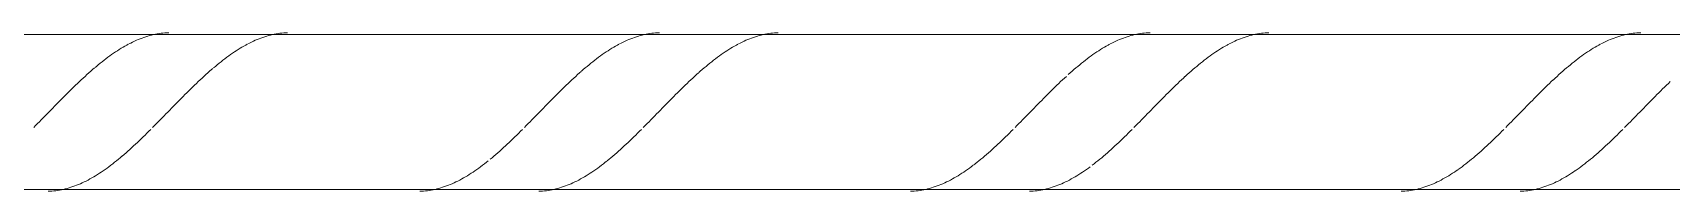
# Model space of a CAD drawing. Header units: inches. Extents: x -15746 to 650, y -81 to 12338.
# Drawn here: x -15735.77 to -15730.48, y -48.68 to -48.16 of the extents above; entities that cross this region are included whole.
import ezdxf

# ---------------------------------------------------------------- set-up
doc = ezdxf.new("R2010")
doc.units = ezdxf.units.IN
doc.header["$MEASUREMENT"] = 0
doc.layers.add('A-WALL', color=113, linetype='Continuous', lineweight=13)
doc.layers.add('A-WALL-PATT', color=111, linetype='Continuous', lineweight=18)

# ---------------------------------------------------------------- blocks, each defined once
blk = doc.blocks.new('FP_240-DETAIL - AT CMU SHELF AT RAMP')
at = {"layer": 'A-WALL', "lineweight": 18}
for p, q in [((17001.1021, -48.1689), (16982.1021, -48.1689)), ((16982.1021, -48.6689), (17001.1021, -48.6689))]:
    blk.add_line(p, q, dxfattribs=at)
at = {"layer": 'A-WALL-PATT', "lineweight": 9}
for p, q in [((16990.831, -48.1846), (16990.8371, -48.1821)), ((16990.8371, -48.1821), (16990.8433, -48.1798)), ((16990.8433, -48.1798), (16990.8494, -48.1776)), ((16990.8494, -48.1776), (16990.8555, -48.1755)), ((16990.8555, -48.1755), (16990.8617, -48.1736)), ((16990.8617, -48.1736), (16990.8678, -48.1719)), ((16990.8678, -48.1719), (16990.8739, -48.1703)), ((16990.8739, -48.1703), (16990.8801, -48.1688)), ((16990.8801, -48.1688), (16990.8862, -48.1675)), ((16990.8862, -48.1675), (16990.8924, -48.1664)), ((16990.8924, -48.1664), (16990.8985, -48.1654)), ((16990.8985, -48.1654), (16990.9046, -48.1645)), ((16990.9046, -48.1645), (16990.9108, -48.1638)), ((16990.9108, -48.1638), (16990.9169, -48.1633)), ((16990.9169, -48.1633), (16990.923, -48.1629)), ((16990.923, -48.1629), (16990.9292, -48.1627)), ((16991.2149, -48.1846), (16991.2211, -48.1821)), ((16991.2211, -48.1821), (16991.2272, -48.1798)), ((16991.2272, -48.1798), (16991.2333, -48.1776)), ((16991.2333, -48.1776), (16991.2395, -48.1755)), ((16991.2395, -48.1755), (16991.2456, -48.1736)), ((16991.2456, -48.1736), (16991.2517, -48.1719)), ((16991.2517, -48.1719), (16991.2579, -48.1703)), ((16991.2579, -48.1703), (16991.264, -48.1688)), ((16991.264, -48.1688), (16991.2701, -48.1675)), ((16991.2701, -48.1675), (16991.2763, -48.1664)), ((16991.2763, -48.1664), (16991.2824, -48.1654)), ((16991.2824, -48.1654), (16991.2885, -48.1645)), ((16991.2885, -48.1645), (16991.2947, -48.1638)), ((16991.2947, -48.1638), (16991.3008, -48.1633)), ((16991.3008, -48.1633), (16991.307, -48.1629)), ((16991.307, -48.1629), (16991.3131, -48.1627)), ((16992.4149, -48.1846), (16992.4211, -48.1821)), ((16992.4211, -48.1821), (16992.4272, -48.1798)), ((16992.4272, -48.1798), (16992.4333, -48.1776)), ((16992.4333, -48.1776), (16992.4395, -48.1755)), ((16992.4395, -48.1755), (16992.4456, -48.1736)), ((16992.4456, -48.1736), (16992.4517, -48.1719)), ((16992.4517, -48.1719), (16992.4579, -48.1703)), ((16992.4579, -48.1703), (16992.464, -48.1688)), ((16992.464, -48.1688), (16992.4701, -48.1675)), ((16992.4701, -48.1675), (16992.4763, -48.1664)), ((16992.4763, -48.1664), (16992.4824, -48.1654)), ((16992.4824, -48.1654), (16992.4885, -48.1645)), ((16992.4885, -48.1645), (16992.4947, -48.1638)), ((16992.4947, -48.1638), (16992.5008, -48.1633)), ((16992.5008, -48.1633), (16992.507, -48.1629)), ((16992.507, -48.1629), (16992.5131, -48.1627)), ((16992.7988, -48.1846), (16992.805, -48.1821)), ((16992.805, -48.1821), (16992.8111, -48.1798)), ((16992.8111, -48.1798), (16992.8172, -48.1776)), ((16992.8172, -48.1776), (16992.8234, -48.1755)), ((16992.8234, -48.1755), (16992.8295, -48.1736)), ((16992.8295, -48.1736), (16992.8356, -48.1719)), ((16992.8356, -48.1719), (16992.8418, -48.1703)), ((16992.8418, -48.1703), (16992.8479, -48.1688)), ((16992.8479, -48.1688), (16992.8541, -48.1675)), ((16992.8541, -48.1675), (16992.8602, -48.1664)), ((16992.8602, -48.1664), (16992.8663, -48.1654)), ((16992.8663, -48.1654), (16992.8725, -48.1645)), ((16992.8725, -48.1645), (16992.8786, -48.1638)), ((16992.8786, -48.1638), (16992.8847, -48.1633)), ((16992.8847, -48.1633), (16992.8909, -48.1629)), ((16992.8909, -48.1629), (16992.897, -48.1627)), ((16993.9988, -48.1846), (16994.005, -48.1821)), ((16994.005, -48.1821), (16994.0111, -48.1798)), ((16994.0111, -48.1798), (16994.0172, -48.1776)), ((16994.0172, -48.1776), (16994.0234, -48.1755)), ((16994.0234, -48.1755), (16994.0295, -48.1736)), ((16994.0295, -48.1736), (16994.0356, -48.1719)), ((16994.0356, -48.1719), (16994.0418, -48.1703)), ((16994.0418, -48.1703), (16994.0479, -48.1688)), ((16994.0479, -48.1688), (16994.0541, -48.1675)), ((16994.0541, -48.1675), (16994.0602, -48.1664)), ((16994.0602, -48.1664), (16994.0663, -48.1654)), ((16994.0663, -48.1654), (16994.0725, -48.1645)), ((16994.0725, -48.1645), (16994.0786, -48.1638)), ((16994.0786, -48.1638), (16994.0847, -48.1633)), ((16994.0847, -48.1633), (16994.0909, -48.1629)), ((16994.0909, -48.1629), (16994.097, -48.1627)), ((16994.3828, -48.1846), (16994.3889, -48.1821)), ((16994.3889, -48.1821), (16994.395, -48.1798)), ((16994.395, -48.1798), (16994.4012, -48.1776)), ((16994.4012, -48.1776), (16994.4073, -48.1755)), ((16994.4073, -48.1755), (16994.4134, -48.1736)), ((16994.4134, -48.1736), (16994.4196, -48.1719)), ((16994.4196, -48.1719), (16994.4257, -48.1703)), ((16994.4257, -48.1703), (16994.4318, -48.1688)), ((16994.4318, -48.1688), (16994.438, -48.1675)), ((16994.438, -48.1675), (16994.4441, -48.1664)), ((16994.4441, -48.1664), (16994.4502, -48.1654)), ((16994.4502, -48.1654), (16994.4564, -48.1645)), ((16994.4564, -48.1645), (16994.4625, -48.1638)), ((16994.4625, -48.1638), (16994.4687, -48.1633)), ((16994.4687, -48.1633), (16994.4748, -48.1629)), ((16994.4748, -48.1629), (16994.4809, -48.1627)), ((16995.5828, -48.1846), (16995.5889, -48.1821)), ((16995.5889, -48.1821), (16995.595, -48.1798)), ((16995.595, -48.1798), (16995.6012, -48.1776)), ((16995.6012, -48.1776), (16995.6073, -48.1755)), ((16995.6073, -48.1755), (16995.6134, -48.1736)), ((16995.6134, -48.1736), (16995.6196, -48.1719)), ((16995.6196, -48.1719), (16995.6257, -48.1703)), ((16995.6257, -48.1703), (16995.6318, -48.1688)), ((16995.6318, -48.1688), (16995.638, -48.1675)), ((16995.638, -48.1675), (16995.6441, -48.1664)), ((16995.6441, -48.1664), (16995.6502, -48.1654)), ((16995.6502, -48.1654), (16995.6564, -48.1645)), ((16995.6564, -48.1645), (16995.6625, -48.1638)), ((16995.6625, -48.1638), (16995.6687, -48.1633)), ((16995.6687, -48.1633), (16995.6748, -48.1629)), ((16995.6748, -48.1629), (16995.6809, -48.1627)), ((16990.739, -48.2377), (16990.7451, -48.2333)), ((16990.7451, -48.2333), (16990.7512, -48.229)), ((16990.7512, -48.229), (16990.7574, -48.2248)), ((16990.7574, -48.2248), (16990.7635, -48.2208)), ((16990.7635, -48.2208), (16990.7696, -48.2169)), ((16990.7696, -48.2169), (16990.7758, -48.213)), ((16990.7758, -48.213), (16990.7819, -48.2094)), ((16990.7819, -48.2094), (16990.788, -48.2058)), ((16990.788, -48.2058), (16990.7942, -48.2024)), ((16990.7942, -48.2024), (16990.7987, -48.1999)), ((16990.8003, -48.1991), (16990.8065, -48.1959)), ((16990.8065, -48.1959), (16990.8126, -48.1929)), ((16990.8126, -48.1929), (16990.8187, -48.19)), ((16990.8187, -48.19), (16990.8249, -48.1872)), ((16990.8249, -48.1872), (16990.831, -48.1846)), ((16991.1229, -48.2377), (16991.129, -48.2333)), ((16991.129, -48.2333), (16991.1351, -48.229)), ((16991.1351, -48.229), (16991.1413, -48.2248)), ((16991.1413, -48.2248), (16991.1474, -48.2208)), ((16991.1474, -48.2208), (16991.1536, -48.2169)), ((16991.1536, -48.2169), (16991.1597, -48.213)), ((16991.1597, -48.213), (16991.1658, -48.2094)), ((16991.1658, -48.2094), (16991.172, -48.2058)), ((16991.172, -48.2058), (16991.1781, -48.2024)), ((16991.1781, -48.2024), (16991.1826, -48.1999)), ((16991.1842, -48.1991), (16991.1904, -48.1959)), ((16991.1904, -48.1959), (16991.1965, -48.1929)), ((16991.1965, -48.1929), (16991.2026, -48.19)), ((16991.2026, -48.19), (16991.2088, -48.1872)), ((16991.2088, -48.1872), (16991.2149, -48.1846)), ((16992.3229, -48.2377), (16992.329, -48.2333)), ((16992.329, -48.2333), (16992.3351, -48.229)), ((16992.3351, -48.229), (16992.3413, -48.2248)), ((16992.3413, -48.2248), (16992.3474, -48.2208)), ((16992.3474, -48.2208), (16992.3536, -48.2169)), ((16992.3536, -48.2169), (16992.3597, -48.213)), ((16992.3597, -48.213), (16992.3658, -48.2094)), ((16992.3658, -48.2094), (16992.372, -48.2058)), ((16992.372, -48.2058), (16992.3781, -48.2024)), ((16992.3781, -48.2024), (16992.3826, -48.1999)), ((16992.3842, -48.1991), (16992.3904, -48.1959)), ((16992.3904, -48.1959), (16992.3965, -48.1929)), ((16992.3965, -48.1929), (16992.4026, -48.19)), ((16992.4026, -48.19), (16992.4088, -48.1872)), ((16992.4088, -48.1872), (16992.4149, -48.1846)), ((16992.7068, -48.2377), (16992.7129, -48.2333)), ((16992.7129, -48.2333), (16992.7191, -48.229)), ((16992.7191, -48.229), (16992.7252, -48.2248)), ((16992.7252, -48.2248), (16992.7313, -48.2208)), ((16992.7313, -48.2208), (16992.7375, -48.2169)), ((16992.7375, -48.2169), (16992.7436, -48.213)), ((16992.7436, -48.213), (16992.7497, -48.2094)), ((16992.7497, -48.2094), (16992.7559, -48.2058)), ((16992.7559, -48.2058), (16992.762, -48.2024)), ((16992.762, -48.2024), (16992.7665, -48.1999)), ((16992.7682, -48.1991), (16992.7743, -48.1959)), ((16992.7743, -48.1959), (16992.7804, -48.1929)), ((16992.7804, -48.1929), (16992.7866, -48.19)), ((16992.7866, -48.19), (16992.7927, -48.1872)), ((16992.7927, -48.1872), (16992.7988, -48.1846)), ((16993.9068, -48.2377), (16993.9129, -48.2333)), ((16993.9129, -48.2333), (16993.9191, -48.229)), ((16993.9191, -48.229), (16993.9252, -48.2248)), ((16993.9252, -48.2248), (16993.9313, -48.2208)), ((16993.9313, -48.2208), (16993.9375, -48.2169)), ((16993.9375, -48.2169), (16993.9436, -48.213)), ((16993.9436, -48.213), (16993.9497, -48.2094)), ((16993.9497, -48.2094), (16993.9559, -48.2058)), ((16993.9559, -48.2058), (16993.962, -48.2024)), ((16993.962, -48.2024), (16993.9665, -48.1999)), ((16993.9682, -48.1991), (16993.9743, -48.1959)), ((16993.9743, -48.1959), (16993.9804, -48.1929)), ((16993.9804, -48.1929), (16993.9866, -48.19)), ((16993.9866, -48.19), (16993.9927, -48.1872)), ((16993.9927, -48.1872), (16993.9988, -48.1846)), ((16994.2907, -48.2377), (16994.2968, -48.2333)), ((16994.2968, -48.2333), (16994.303, -48.229)), ((16994.303, -48.229), (16994.3091, -48.2248)), ((16994.3091, -48.2248), (16994.3153, -48.2208)), ((16994.3153, -48.2208), (16994.3214, -48.2169)), ((16994.3214, -48.2169), (16994.3275, -48.213)), ((16994.3275, -48.213), (16994.3337, -48.2094)), ((16994.3337, -48.2094), (16994.3398, -48.2058)), ((16994.3398, -48.2058), (16994.3459, -48.2024)), ((16994.3459, -48.2024), (16994.3505, -48.1999)), ((16994.3521, -48.1991), (16994.3582, -48.1959)), ((16994.3582, -48.1959), (16994.3643, -48.1929)), ((16994.3643, -48.1929), (16994.3705, -48.19)), ((16994.3705, -48.19), (16994.3766, -48.1872)), ((16994.3766, -48.1872), (16994.3828, -48.1846)), ((16995.4907, -48.2377), (16995.4968, -48.2333)), ((16995.4968, -48.2333), (16995.503, -48.229)), ((16995.503, -48.229), (16995.5091, -48.2248)), ((16995.5091, -48.2248), (16995.5153, -48.2208)), ((16995.5153, -48.2208), (16995.5214, -48.2169)), ((16995.5214, -48.2169), (16995.5275, -48.213)), ((16995.5275, -48.213), (16995.5337, -48.2094)), ((16995.5337, -48.2094), (16995.5398, -48.2058)), ((16995.5398, -48.2058), (16995.5459, -48.2024)), ((16995.5459, -48.2024), (16995.5505, -48.1999)), ((16995.5521, -48.1991), (16995.5582, -48.1959)), ((16995.5582, -48.1959), (16995.5643, -48.1929)), ((16995.5643, -48.1929), (16995.5705, -48.19)), ((16995.5705, -48.19), (16995.5766, -48.1872)), ((16995.5766, -48.1872), (16995.5828, -48.1846)), ((16990.6715, -48.2926), (16990.6776, -48.2871)), ((16990.6776, -48.2871), (16990.6837, -48.2818)), ((16990.6837, -48.2818), (16990.6899, -48.2765)), ((16990.6921, -48.2746), (16990.696, -48.2713)), ((16990.696, -48.2713), (16990.7021, -48.2662)), ((16990.7021, -48.2662), (16990.7083, -48.2612)), ((16990.7083, -48.2612), (16990.7144, -48.2563)), ((16990.7144, -48.2563), (16990.7205, -48.2515)), ((16990.7205, -48.2515), (16990.7267, -48.2468)), ((16990.7267, -48.2468), (16990.7328, -48.2422)), ((16990.7328, -48.2422), (16990.739, -48.2377)), ((16991.0554, -48.2926), (16991.0615, -48.2871)), ((16991.0615, -48.2871), (16991.0677, -48.2818)), ((16991.0677, -48.2818), (16991.0722, -48.2779)), ((16991.0738, -48.2765), (16991.0799, -48.2713)), ((16991.0799, -48.2713), (16991.0861, -48.2662)), ((16991.0861, -48.2662), (16991.0922, -48.2612)), ((16991.0922, -48.2612), (16991.0983, -48.2563)), ((16991.0983, -48.2563), (16991.1045, -48.2515)), ((16991.1045, -48.2515), (16991.1106, -48.2468)), ((16991.1106, -48.2468), (16991.1167, -48.2422)), ((16991.1167, -48.2422), (16991.1229, -48.2377)), ((16992.2554, -48.2926), (16992.2605, -48.288)), ((16992.2615, -48.2871), (16992.2677, -48.2818)), ((16992.2677, -48.2818), (16992.2738, -48.2765)), ((16992.2738, -48.2765), (16992.2799, -48.2713)), ((16992.2799, -48.2713), (16992.2861, -48.2662)), ((16992.2861, -48.2662), (16992.2922, -48.2612)), ((16992.2922, -48.2612), (16992.2983, -48.2563)), ((16992.2983, -48.2563), (16992.3045, -48.2515)), ((16992.3045, -48.2515), (16992.3106, -48.2468)), ((16992.3106, -48.2468), (16992.3167, -48.2422)), ((16992.3167, -48.2422), (16992.3229, -48.2377)), ((16992.6408, -48.2912), (16992.6454, -48.2871)), ((16992.6454, -48.2871), (16992.6516, -48.2818)), ((16992.6516, -48.2818), (16992.6577, -48.2765)), ((16992.6577, -48.2765), (16992.6638, -48.2713)), ((16992.6638, -48.2713), (16992.67, -48.2662)), ((16992.67, -48.2662), (16992.6761, -48.2612)), ((16992.6761, -48.2612), (16992.6823, -48.2563)), ((16992.6823, -48.2563), (16992.6884, -48.2515)), ((16992.6884, -48.2515), (16992.6945, -48.2468)), ((16992.6945, -48.2468), (16992.7007, -48.2422)), ((16992.7007, -48.2422), (16992.7068, -48.2377)), ((16993.8393, -48.2926), (16993.8454, -48.2871)), ((16993.8454, -48.2871), (16993.8516, -48.2818)), ((16993.8516, -48.2818), (16993.8577, -48.2765)), ((16993.8577, -48.2765), (16993.8638, -48.2713)), ((16993.8638, -48.2713), (16993.87, -48.2662)), ((16993.87, -48.2662), (16993.8761, -48.2612)), ((16993.8761, -48.2612), (16993.8823, -48.2563)), ((16993.8823, -48.2563), (16993.8884, -48.2515)), ((16993.8884, -48.2515), (16993.8945, -48.2468)), ((16993.8945, -48.2468), (16993.9007, -48.2422)), ((16993.9007, -48.2422), (16993.9068, -48.2377)), ((16994.2232, -48.2926), (16994.2294, -48.2871)), ((16994.2294, -48.2871), (16994.2355, -48.2818)), ((16994.2355, -48.2818), (16994.2416, -48.2765)), ((16994.2416, -48.2765), (16994.2478, -48.2713)), ((16994.2478, -48.2713), (16994.2539, -48.2662)), ((16994.2539, -48.2662), (16994.26, -48.2612)), ((16994.26, -48.2612), (16994.2662, -48.2563)), ((16994.2662, -48.2563), (16994.2723, -48.2515)), ((16994.2723, -48.2515), (16994.2784, -48.2468)), ((16994.2784, -48.2468), (16994.2846, -48.2422)), ((16994.2846, -48.2422), (16994.2907, -48.2377)), ((16995.4232, -48.2926), (16995.4294, -48.2871)), ((16995.4294, -48.2871), (16995.4355, -48.2818)), ((16995.4355, -48.2818), (16995.4416, -48.2765)), ((16995.4416, -48.2765), (16995.4478, -48.2713)), ((16995.4478, -48.2713), (16995.4539, -48.2662)), ((16995.4539, -48.2662), (16995.46, -48.2612)), ((16995.46, -48.2612), (16995.4662, -48.2563)), ((16995.4662, -48.2563), (16995.4723, -48.2515)), ((16995.4723, -48.2515), (16995.4784, -48.2468)), ((16995.4784, -48.2468), (16995.4846, -48.2422)), ((16995.4846, -48.2422), (16995.4907, -48.2377)), ((16990.6162, -48.3445), (16990.6224, -48.3385)), ((16990.6224, -48.3385), (16990.6285, -48.3326)), ((16990.6285, -48.3326), (16990.6346, -48.3267)), ((16990.6346, -48.3267), (16990.6408, -48.3208)), ((16990.6408, -48.3208), (16990.6469, -48.315)), ((16990.6469, -48.315), (16990.6531, -48.3093)), ((16990.6531, -48.3093), (16990.6592, -48.3037)), ((16990.6592, -48.3037), (16990.6653, -48.2981)), ((16990.6653, -48.2981), (16990.6715, -48.2926)), ((16991.0002, -48.3445), (16991.0063, -48.3385)), ((16991.0063, -48.3385), (16991.0124, -48.3326)), ((16991.0124, -48.3326), (16991.0186, -48.3267)), ((16991.0186, -48.3267), (16991.0247, -48.3208)), ((16991.0247, -48.3208), (16991.0308, -48.315)), ((16991.0308, -48.315), (16991.037, -48.3093)), ((16991.037, -48.3093), (16991.0431, -48.3037)), ((16991.0431, -48.3037), (16991.0492, -48.2981)), ((16991.0492, -48.2981), (16991.0554, -48.2926)), ((16992.2002, -48.3445), (16992.2063, -48.3385)), ((16992.2063, -48.3385), (16992.2124, -48.3326)), ((16992.2124, -48.3326), (16992.2186, -48.3267)), ((16992.2186, -48.3267), (16992.2247, -48.3208)), ((16992.2247, -48.3208), (16992.2308, -48.315)), ((16992.2308, -48.315), (16992.237, -48.3093)), ((16992.237, -48.3093), (16992.2431, -48.3037)), ((16992.2431, -48.3037), (16992.2492, -48.2981)), ((16992.2492, -48.2981), (16992.2554, -48.2926)), ((16992.5841, -48.3445), (16992.5902, -48.3385)), ((16992.5902, -48.3385), (16992.5963, -48.3326)), ((16992.5963, -48.3326), (16992.6025, -48.3267)), ((16992.6025, -48.3267), (16992.6086, -48.3208)), ((16992.6086, -48.3208), (16992.6148, -48.315)), ((16992.6148, -48.315), (16992.6209, -48.3093)), ((16992.6209, -48.3093), (16992.627, -48.3037)), ((16992.627, -48.3037), (16992.6332, -48.2981)), ((16992.6332, -48.2981), (16992.6393, -48.2926)), ((16993.7841, -48.3445), (16993.7902, -48.3385)), ((16993.7902, -48.3385), (16993.7963, -48.3326)), ((16993.7963, -48.3326), (16993.8025, -48.3267)), ((16993.8025, -48.3267), (16993.8086, -48.3208)), ((16993.8086, -48.3208), (16993.8148, -48.315)), ((16993.8148, -48.315), (16993.8209, -48.3093)), ((16993.8209, -48.3093), (16993.827, -48.3037)), ((16993.8332, -48.2981), (16993.8393, -48.2926)), ((16994.168, -48.3445), (16994.1741, -48.3385)), ((16994.1741, -48.3385), (16994.1803, -48.3326)), ((16994.1803, -48.3326), (16994.1864, -48.3267)), ((16994.1864, -48.3267), (16994.1925, -48.3208)), ((16994.1925, -48.3208), (16994.1987, -48.315)), ((16994.1987, -48.315), (16994.2048, -48.3093)), ((16994.2048, -48.3093), (16994.2099, -48.3046)), ((16994.2109, -48.3037), (16994.2171, -48.2981)), ((16994.2171, -48.2981), (16994.2232, -48.2926)), ((16995.368, -48.3445), (16995.3741, -48.3385)), ((16995.3741, -48.3385), (16995.3803, -48.3326)), ((16995.3803, -48.3326), (16995.3864, -48.3267)), ((16995.3864, -48.3267), (16995.3925, -48.3208)), ((16995.3925, -48.3208), (16995.3987, -48.315)), ((16995.399, -48.3147), (16995.4048, -48.3093)), ((16995.4048, -48.3093), (16995.4109, -48.3037)), ((16995.4109, -48.3037), (16995.4171, -48.2981)), ((16995.4171, -48.2981), (16995.4232, -48.2926)), ((16995.7519, -48.3445), (16995.7581, -48.3385)), ((16995.7581, -48.3385), (16995.7642, -48.3326)), ((16995.7642, -48.3326), (16995.7703, -48.3267)), ((16995.7703, -48.3267), (16995.7765, -48.3208)), ((16990.561, -48.4), (16990.5672, -48.3938)), ((16990.5672, -48.3938), (16990.5733, -48.3875)), ((16990.5733, -48.3875), (16990.5794, -48.3813)), ((16990.5794, -48.3813), (16990.5856, -48.3751)), ((16990.5856, -48.3751), (16990.5917, -48.3689)), ((16990.5917, -48.3689), (16990.5978, -48.3627)), ((16990.5978, -48.3627), (16990.604, -48.3566)), ((16990.604, -48.3566), (16990.6101, -48.3505)), ((16990.6101, -48.3505), (16990.6162, -48.3445)), ((16990.9449, -48.4), (16990.9511, -48.3938)), ((16990.9511, -48.3938), (16990.9572, -48.3875)), ((16990.9572, -48.3875), (16990.9633, -48.3813)), ((16990.9633, -48.3813), (16990.9695, -48.3751)), ((16990.9695, -48.3751), (16990.9756, -48.3689)), ((16990.9756, -48.3689), (16990.9817, -48.3627)), ((16990.9817, -48.3627), (16990.9879, -48.3566)), ((16990.9879, -48.3566), (16990.994, -48.3505)), ((16990.994, -48.3505), (16991.0002, -48.3445)), ((16992.1449, -48.4), (16992.1511, -48.3938)), ((16992.1511, -48.3938), (16992.1572, -48.3875)), ((16992.1572, -48.3875), (16992.1633, -48.3813)), ((16992.1633, -48.3813), (16992.1695, -48.3751)), ((16992.1695, -48.3751), (16992.1756, -48.3689)), ((16992.1756, -48.3689), (16992.1817, -48.3627)), ((16992.1817, -48.3627), (16992.1879, -48.3566)), ((16992.1879, -48.3566), (16992.194, -48.3505)), ((16992.194, -48.3505), (16992.2002, -48.3445)), ((16992.5289, -48.4), (16992.535, -48.3938)), ((16992.535, -48.3938), (16992.5411, -48.3875)), ((16992.5411, -48.3875), (16992.5473, -48.3813)), ((16992.5473, -48.3813), (16992.5534, -48.3751)), ((16992.5534, -48.3751), (16992.5595, -48.3689)), ((16992.5595, -48.3689), (16992.5657, -48.3627)), ((16992.5657, -48.3627), (16992.5718, -48.3566)), ((16992.5718, -48.3566), (16992.5779, -48.3505)), ((16992.5779, -48.3505), (16992.5841, -48.3445)), ((16993.7289, -48.4), (16993.735, -48.3938)), ((16993.735, -48.3938), (16993.7411, -48.3875)), ((16993.7411, -48.3875), (16993.7473, -48.3813)), ((16993.7473, -48.3813), (16993.7534, -48.3751)), ((16993.7534, -48.3751), (16993.7595, -48.3689)), ((16993.7595, -48.3689), (16993.7657, -48.3627)), ((16993.7657, -48.3627), (16993.7718, -48.3566)), ((16993.7718, -48.3566), (16993.7779, -48.3505)), ((16993.7779, -48.3505), (16993.7841, -48.3445)), ((16994.1128, -48.4), (16994.1189, -48.3938)), ((16994.1189, -48.3938), (16994.125, -48.3875)), ((16994.125, -48.3875), (16994.1312, -48.3813)), ((16994.1312, -48.3813), (16994.1373, -48.3751)), ((16994.1373, -48.3751), (16994.1435, -48.3689)), ((16994.1435, -48.3689), (16994.1496, -48.3627)), ((16994.1496, -48.3627), (16994.1557, -48.3566)), ((16994.1557, -48.3566), (16994.1619, -48.3505)), ((16994.1619, -48.3505), (16994.168, -48.3445)), ((16995.3128, -48.4), (16995.3189, -48.3938)), ((16995.3189, -48.3938), (16995.325, -48.3875)), ((16995.325, -48.3875), (16995.3312, -48.3813)), ((16995.3312, -48.3813), (16995.3373, -48.3751)), ((16995.3373, -48.3751), (16995.3435, -48.3689)), ((16995.3435, -48.3689), (16995.3496, -48.3627)), ((16995.3496, -48.3627), (16995.3557, -48.3566)), ((16995.3557, -48.3566), (16995.3619, -48.3505)), ((16995.3619, -48.3505), (16995.368, -48.3445)), ((16995.6967, -48.4), (16995.7028, -48.3938)), ((16995.7028, -48.3938), (16995.709, -48.3875)), ((16995.709, -48.3875), (16995.7151, -48.3813)), ((16995.7151, -48.3813), (16995.7212, -48.3751)), ((16995.7212, -48.3751), (16995.7274, -48.3689)), ((16995.7274, -48.3689), (16995.7335, -48.3627)), ((16995.7335, -48.3627), (16995.7396, -48.3566)), ((16995.7396, -48.3566), (16995.7458, -48.3505)), ((16995.7458, -48.3505), (16995.7519, -48.3445)), ((16990.5119, -48.4503), (16990.5181, -48.444)), ((16990.5181, -48.444), (16990.5242, -48.4377)), ((16990.5242, -48.4377), (16990.5303, -48.4315)), ((16990.5303, -48.4315), (16990.5365, -48.4252)), ((16990.5365, -48.4252), (16990.5426, -48.4189)), ((16990.5426, -48.4189), (16990.5487, -48.4126)), ((16990.5487, -48.4126), (16990.5549, -48.4063)), ((16990.5549, -48.4063), (16990.561, -48.4)), ((16990.8958, -48.4503), (16990.902, -48.444)), ((16990.902, -48.444), (16990.9081, -48.4377)), ((16990.9081, -48.4377), (16990.9143, -48.4315)), ((16990.9143, -48.4315), (16990.9204, -48.4252)), ((16990.9204, -48.4252), (16990.9265, -48.4189)), ((16990.9265, -48.4189), (16990.9327, -48.4126)), ((16990.9327, -48.4126), (16990.9388, -48.4063)), ((16990.9388, -48.4063), (16990.9449, -48.4)), ((16992.0958, -48.4503), (16992.102, -48.444)), ((16992.102, -48.444), (16992.1081, -48.4377)), ((16992.1081, -48.4377), (16992.1143, -48.4315)), ((16992.1143, -48.4315), (16992.1204, -48.4252)), ((16992.1204, -48.4252), (16992.1265, -48.4189)), ((16992.1265, -48.4189), (16992.1327, -48.4126)), ((16992.1327, -48.4126), (16992.1388, -48.4063)), ((16992.1388, -48.4063), (16992.1449, -48.4)), ((16992.4798, -48.4503), (16992.4859, -48.444)), ((16992.4859, -48.444), (16992.492, -48.4377)), ((16992.492, -48.4377), (16992.4982, -48.4315)), ((16992.4982, -48.4315), (16992.5043, -48.4252)), ((16992.5043, -48.4252), (16992.5104, -48.4189)), ((16992.5104, -48.4189), (16992.5166, -48.4126)), ((16992.5166, -48.4126), (16992.5227, -48.4063)), ((16992.5227, -48.4063), (16992.5289, -48.4)), ((16993.6798, -48.4503), (16993.6859, -48.444)), ((16993.6859, -48.444), (16993.692, -48.4377)), ((16993.692, -48.4377), (16993.6982, -48.4315)), ((16993.6982, -48.4315), (16993.7043, -48.4252)), ((16993.7043, -48.4252), (16993.7104, -48.4189)), ((16993.7104, -48.4189), (16993.7166, -48.4126)), ((16993.7166, -48.4126), (16993.7227, -48.4063)), ((16993.7227, -48.4063), (16993.7289, -48.4)), ((16994.0637, -48.4503), (16994.0698, -48.444)), ((16994.0698, -48.444), (16994.076, -48.4377)), ((16994.076, -48.4377), (16994.0821, -48.4315)), ((16994.0821, -48.4315), (16994.0882, -48.4252)), ((16994.0882, -48.4252), (16994.0944, -48.4189)), ((16994.0944, -48.4189), (16994.1005, -48.4126)), ((16994.1005, -48.4126), (16994.1066, -48.4063)), ((16994.1066, -48.4063), (16994.1128, -48.4)), ((16995.2637, -48.4503), (16995.2698, -48.444)), ((16995.2698, -48.444), (16995.276, -48.4377)), ((16995.276, -48.4377), (16995.2821, -48.4315)), ((16995.2821, -48.4315), (16995.2882, -48.4252)), ((16995.2882, -48.4252), (16995.2944, -48.4189)), ((16995.2944, -48.4189), (16995.3005, -48.4126)), ((16995.3005, -48.4126), (16995.3066, -48.4063)), ((16995.3066, -48.4063), (16995.3128, -48.4)), ((16995.6476, -48.4503), (16995.6537, -48.444)), ((16995.6537, -48.444), (16995.6599, -48.4377)), ((16995.6599, -48.4377), (16995.666, -48.4315)), ((16995.666, -48.4315), (16995.6721, -48.4252)), ((16995.6721, -48.4252), (16995.6783, -48.4189)), ((16995.6783, -48.4189), (16995.6844, -48.4126)), ((16995.6844, -48.4126), (16995.6906, -48.4063)), ((16995.6906, -48.4063), (16995.6967, -48.4)), ((16990.4935, -48.4689), (16990.4997, -48.4627)), ((16990.4997, -48.4627), (16990.5058, -48.4565)), ((16990.5058, -48.4565), (16990.5119, -48.4503)), ((16990.8406, -48.5052), (16990.8468, -48.4993)), ((16990.8468, -48.4993), (16990.8529, -48.4933)), ((16990.8529, -48.4933), (16990.859, -48.4872)), ((16990.859, -48.4872), (16990.8652, -48.4812)), ((16990.8652, -48.4812), (16990.8713, -48.475)), ((16990.8774, -48.4689), (16990.8836, -48.4627)), ((16990.8836, -48.4627), (16990.8897, -48.4565)), ((16990.8897, -48.4565), (16990.8958, -48.4503)), ((16992.0406, -48.5052), (16992.0468, -48.4993)), ((16992.0468, -48.4993), (16992.0529, -48.4933)), ((16992.0529, -48.4933), (16992.059, -48.4872)), ((16992.059, -48.4872), (16992.0652, -48.4812)), ((16992.0652, -48.4812), (16992.0713, -48.475)), ((16992.0774, -48.4689), (16992.0836, -48.4627)), ((16992.0836, -48.4627), (16992.0897, -48.4565)), ((16992.0897, -48.4565), (16992.0958, -48.4503)), ((16992.4245, -48.5052), (16992.4307, -48.4993)), ((16992.4307, -48.4993), (16992.4368, -48.4933)), ((16992.4368, -48.4933), (16992.443, -48.4872)), ((16992.443, -48.4872), (16992.4491, -48.4812)), ((16992.4491, -48.4812), (16992.4552, -48.475)), ((16992.4614, -48.4689), (16992.4675, -48.4627)), ((16992.4675, -48.4627), (16992.4736, -48.4565)), ((16992.4736, -48.4565), (16992.4798, -48.4503)), ((16993.6245, -48.5052), (16993.6307, -48.4993)), ((16993.6307, -48.4993), (16993.6368, -48.4933)), ((16993.6368, -48.4933), (16993.643, -48.4872)), ((16993.643, -48.4872), (16993.6491, -48.4812)), ((16993.6491, -48.4812), (16993.6552, -48.475)), ((16993.6614, -48.4689), (16993.6675, -48.4627)), ((16993.6675, -48.4627), (16993.6736, -48.4565)), ((16993.6736, -48.4565), (16993.6798, -48.4503)), ((16994.0085, -48.5052), (16994.0146, -48.4993)), ((16994.0146, -48.4993), (16994.0207, -48.4933)), ((16994.0207, -48.4933), (16994.0269, -48.4872)), ((16994.0269, -48.4872), (16994.033, -48.4812)), ((16994.033, -48.4812), (16994.0391, -48.475)), ((16994.0453, -48.4689), (16994.0514, -48.4627)), ((16994.0514, -48.4627), (16994.0575, -48.4565)), ((16994.0575, -48.4565), (16994.0637, -48.4503)), ((16995.2085, -48.5052), (16995.2146, -48.4993)), ((16995.2146, -48.4993), (16995.2207, -48.4933)), ((16995.2207, -48.4933), (16995.2269, -48.4872)), ((16995.2269, -48.4872), (16995.233, -48.4812)), ((16995.233, -48.4812), (16995.2391, -48.475)), ((16995.2453, -48.4689), (16995.2514, -48.4627)), ((16995.2514, -48.4627), (16995.2575, -48.4565)), ((16995.2575, -48.4565), (16995.2637, -48.4503)), ((16995.5924, -48.5052), (16995.5985, -48.4993)), ((16995.5985, -48.4993), (16995.6047, -48.4933)), ((16995.6047, -48.4933), (16995.6108, -48.4872)), ((16995.6108, -48.4872), (16995.6169, -48.4812)), ((16995.6169, -48.4812), (16995.6231, -48.475)), ((16995.6292, -48.4689), (16995.6353, -48.4627)), ((16995.6353, -48.4627), (16995.6415, -48.4565)), ((16995.6415, -48.4565), (16995.6476, -48.4503)), ((16990.7854, -48.556), (16990.7915, -48.5506)), ((16990.7915, -48.5506), (16990.7977, -48.5452)), ((16990.7977, -48.5452), (16990.8038, -48.5397)), ((16990.8038, -48.5397), (16990.8099, -48.5341)), ((16990.8099, -48.5341), (16990.8161, -48.5285)), ((16990.8161, -48.5285), (16990.8222, -48.5227)), ((16990.8222, -48.5227), (16990.8284, -48.517)), ((16990.8284, -48.517), (16990.8345, -48.5111)), ((16990.8345, -48.5111), (16990.8406, -48.5052)), ((16991.9854, -48.556), (16991.9915, -48.5506)), ((16991.9915, -48.5506), (16991.9977, -48.5452)), ((16991.9977, -48.5452), (16992.0038, -48.5397)), ((16992.0038, -48.5397), (16992.0099, -48.5341)), ((16992.0099, -48.5341), (16992.0161, -48.5285)), ((16992.0161, -48.5285), (16992.0222, -48.5227)), ((16992.0222, -48.5227), (16992.0284, -48.517)), ((16992.0284, -48.517), (16992.0345, -48.5111)), ((16992.0345, -48.5111), (16992.0406, -48.5052)), ((16992.3693, -48.556), (16992.3755, -48.5506)), ((16992.3755, -48.5506), (16992.3816, -48.5452)), ((16992.3816, -48.5452), (16992.3877, -48.5397)), ((16992.3877, -48.5397), (16992.3939, -48.5341)), ((16992.3939, -48.5341), (16992.4, -48.5285)), ((16992.4, -48.5285), (16992.4061, -48.5227)), ((16992.4061, -48.5227), (16992.4123, -48.517)), ((16992.4123, -48.517), (16992.4184, -48.5111)), ((16992.4184, -48.5111), (16992.4245, -48.5052)), ((16993.5693, -48.556), (16993.5755, -48.5506)), ((16993.5755, -48.5506), (16993.5816, -48.5452)), ((16993.5816, -48.5452), (16993.5877, -48.5397)), ((16993.5877, -48.5397), (16993.5939, -48.5341)), ((16993.5939, -48.5341), (16993.6, -48.5285)), ((16993.6, -48.5285), (16993.6061, -48.5227)), ((16993.6061, -48.5227), (16993.6123, -48.517)), ((16993.6123, -48.517), (16993.6184, -48.5111)), ((16993.6184, -48.5111), (16993.6245, -48.5052)), ((16993.9532, -48.556), (16993.9594, -48.5506)), ((16993.9594, -48.5506), (16993.9655, -48.5452)), ((16993.9655, -48.5452), (16993.9716, -48.5397)), ((16993.9716, -48.5397), (16993.9778, -48.5341)), ((16993.9778, -48.5341), (16993.9839, -48.5285)), ((16993.9839, -48.5285), (16993.9901, -48.5227)), ((16993.9901, -48.5227), (16993.9962, -48.517)), ((16993.9962, -48.517), (16994.0023, -48.5111)), ((16994.0023, -48.5111), (16994.0085, -48.5052)), ((16995.1532, -48.556), (16995.1594, -48.5506)), ((16995.1594, -48.5506), (16995.1655, -48.5452)), ((16995.1655, -48.5452), (16995.1716, -48.5397)), ((16995.1716, -48.5397), (16995.1778, -48.5341)), ((16995.1778, -48.5341), (16995.1839, -48.5285)), ((16995.1839, -48.5285), (16995.1901, -48.5227)), ((16995.1901, -48.5227), (16995.1962, -48.517)), ((16995.1962, -48.517), (16995.2023, -48.5111)), ((16995.2023, -48.5111), (16995.2085, -48.5052)), ((16995.5372, -48.556), (16995.5433, -48.5506)), ((16995.5433, -48.5506), (16995.5494, -48.5452)), ((16995.5494, -48.5452), (16995.5556, -48.5397)), ((16995.5556, -48.5397), (16995.5617, -48.5341)), ((16995.5617, -48.5341), (16995.5678, -48.5285)), ((16995.5678, -48.5285), (16995.574, -48.5227)), ((16995.574, -48.5227), (16995.5801, -48.517)), ((16995.5801, -48.517), (16995.5862, -48.5111)), ((16995.5862, -48.5111), (16995.5924, -48.5052)), ((16990.7179, -48.6088), (16990.724, -48.6045)), ((16990.724, -48.6045), (16990.7302, -48.6001)), ((16990.7302, -48.6001), (16990.7363, -48.5956)), ((16990.7363, -48.5956), (16990.7424, -48.591)), ((16990.7424, -48.591), (16990.7486, -48.5863)), ((16990.7486, -48.5863), (16990.7547, -48.5815)), ((16990.7547, -48.5815), (16990.7609, -48.5766)), ((16990.7609, -48.5766), (16990.767, -48.5716)), ((16990.767, -48.5716), (16990.7731, -48.5665)), ((16990.7731, -48.5665), (16990.7783, -48.562)), ((16990.7793, -48.5613), (16990.7854, -48.556)), ((16991.9179, -48.6088), (16991.924, -48.6045)), ((16991.924, -48.6045), (16991.9302, -48.6001)), ((16991.9302, -48.6001), (16991.9363, -48.5956)), ((16991.9363, -48.5956), (16991.9424, -48.591)), ((16991.9424, -48.591), (16991.9486, -48.5863)), ((16991.9486, -48.5863), (16991.9547, -48.5815)), ((16991.9547, -48.5815), (16991.9609, -48.5766)), ((16991.967, -48.5716), (16991.9731, -48.5665)), ((16991.9731, -48.5665), (16991.9793, -48.5613)), ((16991.9793, -48.5613), (16991.9854, -48.556)), ((16992.3018, -48.6088), (16992.308, -48.6045)), ((16992.308, -48.6045), (16992.3141, -48.6001)), ((16992.3141, -48.6001), (16992.3202, -48.5956)), ((16992.3202, -48.5956), (16992.3264, -48.591)), ((16992.3264, -48.591), (16992.3325, -48.5863)), ((16992.3325, -48.5863), (16992.3386, -48.5815)), ((16992.3386, -48.5815), (16992.3432, -48.5779)), ((16992.3448, -48.5766), (16992.3509, -48.5716)), ((16992.3509, -48.5716), (16992.357, -48.5665)), ((16992.357, -48.5665), (16992.3632, -48.5613)), ((16992.3632, -48.5613), (16992.3693, -48.556)), ((16993.5018, -48.6088), (16993.508, -48.6045)), ((16993.508, -48.6045), (16993.5141, -48.6001)), ((16993.5141, -48.6001), (16993.5202, -48.5956)), ((16993.5202, -48.5956), (16993.5264, -48.591)), ((16993.5279, -48.5898), (16993.5325, -48.5863)), ((16993.5325, -48.5863), (16993.5386, -48.5815)), ((16993.5386, -48.5815), (16993.5448, -48.5766)), ((16993.5448, -48.5766), (16993.5509, -48.5716)), ((16993.5509, -48.5716), (16993.557, -48.5665)), ((16993.557, -48.5665), (16993.5632, -48.5613)), ((16993.5632, -48.5613), (16993.5693, -48.556)), ((16993.8857, -48.6088), (16993.8919, -48.6045)), ((16993.8919, -48.6045), (16993.898, -48.6001)), ((16993.898, -48.6001), (16993.9042, -48.5956)), ((16993.9103, -48.591), (16993.9164, -48.5863)), ((16993.9164, -48.5863), (16993.9226, -48.5815)), ((16993.9226, -48.5815), (16993.9287, -48.5766)), ((16993.9287, -48.5766), (16993.9348, -48.5716)), ((16993.9348, -48.5716), (16993.941, -48.5665)), ((16993.941, -48.5665), (16993.9471, -48.5613)), ((16993.9471, -48.5613), (16993.9532, -48.556)), ((16995.0857, -48.6088), (16995.0903, -48.6056)), ((16995.0919, -48.6045), (16995.098, -48.6001)), ((16995.098, -48.6001), (16995.1042, -48.5956)), ((16995.1042, -48.5956), (16995.1103, -48.591)), ((16995.1103, -48.591), (16995.1164, -48.5863)), ((16995.1164, -48.5863), (16995.1226, -48.5815)), ((16995.1226, -48.5815), (16995.1287, -48.5766)), ((16995.1287, -48.5766), (16995.1348, -48.5716)), ((16995.1348, -48.5716), (16995.141, -48.5665)), ((16995.141, -48.5665), (16995.1471, -48.5613)), ((16995.1471, -48.5613), (16995.1532, -48.556)), ((16995.4697, -48.6088), (16995.4758, -48.6045)), ((16995.4758, -48.6045), (16995.4819, -48.6001)), ((16995.4819, -48.6001), (16995.4881, -48.5956)), ((16995.4881, -48.5956), (16995.4942, -48.591)), ((16995.4942, -48.591), (16995.5003, -48.5863)), ((16995.5003, -48.5863), (16995.5065, -48.5815)), ((16995.5065, -48.5815), (16995.5126, -48.5766)), ((16995.5126, -48.5766), (16995.5187, -48.5716)), ((16995.5187, -48.5716), (16995.5249, -48.5665)), ((16995.5249, -48.5665), (16995.531, -48.5613)), ((16995.531, -48.5613), (16995.5372, -48.556)), ((16990.6197, -48.6602), (16990.6259, -48.658)), ((16990.6259, -48.658), (16990.632, -48.6557)), ((16990.632, -48.6557), (16990.6381, -48.6532)), ((16990.6381, -48.6532), (16990.6443, -48.6506)), ((16990.6443, -48.6506), (16990.6504, -48.6478)), ((16990.6504, -48.6478), (16990.6565, -48.6449)), ((16990.6565, -48.6449), (16990.6627, -48.6419)), ((16990.6627, -48.6419), (16990.6688, -48.6387)), ((16990.6688, -48.6387), (16990.675, -48.6354)), ((16990.675, -48.6354), (16990.6811, -48.632)), ((16990.6811, -48.632), (16990.6872, -48.6284)), ((16990.6872, -48.6284), (16990.6934, -48.6247)), ((16990.6934, -48.6247), (16990.6995, -48.6209)), ((16990.6995, -48.6209), (16990.7056, -48.617)), ((16990.7056, -48.617), (16990.7118, -48.6129)), ((16990.7118, -48.6129), (16990.7179, -48.6088)), ((16991.8197, -48.6602), (16991.8259, -48.658)), ((16991.8259, -48.658), (16991.832, -48.6557)), ((16991.832, -48.6557), (16991.8381, -48.6532)), ((16991.8381, -48.6532), (16991.8443, -48.6506)), ((16991.8443, -48.6506), (16991.8504, -48.6478)), ((16991.8504, -48.6478), (16991.8565, -48.6449)), ((16991.8565, -48.6449), (16991.8627, -48.6419)), ((16991.8627, -48.6419), (16991.8688, -48.6387)), ((16991.8688, -48.6387), (16991.875, -48.6354)), ((16991.875, -48.6354), (16991.8811, -48.632)), ((16991.8811, -48.632), (16991.8872, -48.6284)), ((16991.8872, -48.6284), (16991.8934, -48.6247)), ((16991.8934, -48.6247), (16991.8995, -48.6209)), ((16991.8995, -48.6209), (16991.9056, -48.617)), ((16991.9056, -48.617), (16991.9118, -48.6129)), ((16991.9118, -48.6129), (16991.9179, -48.6088)), ((16992.2036, -48.6602), (16992.2098, -48.658)), ((16992.2098, -48.658), (16992.2159, -48.6557)), ((16992.2159, -48.6557), (16992.2221, -48.6532)), ((16992.2221, -48.6532), (16992.2282, -48.6506)), ((16992.2282, -48.6506), (16992.2343, -48.6478)), ((16992.2343, -48.6478), (16992.2405, -48.6449)), ((16992.2405, -48.6449), (16992.2466, -48.6419)), ((16992.2466, -48.6419), (16992.2527, -48.6387)), ((16992.2527, -48.6387), (16992.2589, -48.6354)), ((16992.2589, -48.6354), (16992.265, -48.632)), ((16992.265, -48.632), (16992.2711, -48.6284)), ((16992.2711, -48.6284), (16992.2773, -48.6247)), ((16992.2773, -48.6247), (16992.2834, -48.6209)), ((16992.2834, -48.6209), (16992.2896, -48.617)), ((16992.2896, -48.617), (16992.2957, -48.6129)), ((16992.2957, -48.6129), (16992.3018, -48.6088)), ((16993.4036, -48.6602), (16993.4098, -48.658)), ((16993.4098, -48.658), (16993.4159, -48.6557)), ((16993.4159, -48.6557), (16993.4221, -48.6532)), ((16993.4221, -48.6532), (16993.4282, -48.6506)), ((16993.4282, -48.6506), (16993.4343, -48.6478)), ((16993.4343, -48.6478), (16993.4405, -48.6449)), ((16993.4405, -48.6449), (16993.4466, -48.6419)), ((16993.4466, -48.6419), (16993.4527, -48.6387)), ((16993.4527, -48.6387), (16993.4589, -48.6354)), ((16993.4589, -48.6354), (16993.465, -48.632)), ((16993.465, -48.632), (16993.4711, -48.6284)), ((16993.4711, -48.6284), (16993.4773, -48.6247)), ((16993.4773, -48.6247), (16993.4834, -48.6209)), ((16993.4834, -48.6209), (16993.4896, -48.617)), ((16993.4896, -48.617), (16993.4957, -48.6129)), ((16993.4957, -48.6129), (16993.5018, -48.6088)), ((16993.7876, -48.6602), (16993.7937, -48.658)), ((16993.7937, -48.658), (16993.7998, -48.6557)), ((16993.7998, -48.6557), (16993.806, -48.6532)), ((16993.806, -48.6532), (16993.8121, -48.6506)), ((16993.8121, -48.6506), (16993.8182, -48.6478)), ((16993.8182, -48.6478), (16993.8244, -48.6449)), ((16993.8244, -48.6449), (16993.8305, -48.6419)), ((16993.8305, -48.6419), (16993.8367, -48.6387)), ((16993.8367, -48.6387), (16993.8428, -48.6354)), ((16993.8428, -48.6354), (16993.8489, -48.632)), ((16993.8489, -48.632), (16993.8551, -48.6284)), ((16993.8551, -48.6284), (16993.8612, -48.6247)), ((16993.8612, -48.6247), (16993.8673, -48.6209)), ((16993.8673, -48.6209), (16993.8735, -48.617)), ((16993.8735, -48.617), (16993.8796, -48.6129)), ((16993.8796, -48.6129), (16993.8857, -48.6088)), ((16994.9876, -48.6602), (16994.9937, -48.658)), ((16994.9937, -48.658), (16994.9998, -48.6557)), ((16994.9998, -48.6557), (16995.006, -48.6532)), ((16995.006, -48.6532), (16995.0121, -48.6506)), ((16995.0121, -48.6506), (16995.0182, -48.6478)), ((16995.0182, -48.6478), (16995.0244, -48.6449)), ((16995.0244, -48.6449), (16995.0305, -48.6419)), ((16995.0305, -48.6419), (16995.0367, -48.6387)), ((16995.0367, -48.6387), (16995.0428, -48.6354)), ((16995.0428, -48.6354), (16995.0489, -48.632)), ((16995.0489, -48.632), (16995.0551, -48.6284)), ((16995.0551, -48.6284), (16995.0612, -48.6247)), ((16995.0612, -48.6247), (16995.0673, -48.6209)), ((16995.0673, -48.6209), (16995.0735, -48.617)), ((16995.0735, -48.617), (16995.0796, -48.6129)), ((16995.0796, -48.6129), (16995.0857, -48.6088)), ((16995.3715, -48.6602), (16995.3776, -48.658)), ((16995.3776, -48.658), (16995.3838, -48.6557)), ((16995.3838, -48.6557), (16995.3899, -48.6532)), ((16995.3899, -48.6532), (16995.396, -48.6506)), ((16995.396, -48.6506), (16995.4022, -48.6478)), ((16995.4022, -48.6478), (16995.4083, -48.6449)), ((16995.4083, -48.6449), (16995.4144, -48.6419)), ((16995.4144, -48.6419), (16995.4206, -48.6387)), ((16995.4206, -48.6387), (16995.4267, -48.6354)), ((16995.4267, -48.6354), (16995.4328, -48.632)), ((16995.4328, -48.632), (16995.439, -48.6284)), ((16995.439, -48.6284), (16995.4451, -48.6247)), ((16995.4451, -48.6247), (16995.4513, -48.6209)), ((16995.4513, -48.6209), (16995.4574, -48.617)), ((16995.4574, -48.617), (16995.4635, -48.6129)), ((16995.4635, -48.6129), (16995.4687, -48.6094)), ((16990.54, -48.6751), (16990.5461, -48.6749)), ((16990.5461, -48.6749), (16990.5522, -48.6745)), ((16990.5522, -48.6745), (16990.5584, -48.6739)), ((16990.5584, -48.6739), (16990.5645, -48.6732)), ((16990.5645, -48.6732), (16990.5706, -48.6724)), ((16990.5706, -48.6724), (16990.5768, -48.6714)), ((16990.5768, -48.6714), (16990.5829, -48.6702)), ((16990.5829, -48.6702), (16990.5891, -48.6689)), ((16990.5891, -48.6689), (16990.5952, -48.6675)), ((16990.5952, -48.6675), (16990.6013, -48.6659)), ((16990.6013, -48.6659), (16990.6075, -48.6641)), ((16990.6075, -48.6641), (16990.6136, -48.6622)), ((16990.6136, -48.6622), (16990.6197, -48.6602)), ((16991.74, -48.6751), (16991.7461, -48.6749)), ((16991.7461, -48.6749), (16991.7522, -48.6745)), ((16991.7522, -48.6745), (16991.7584, -48.6739)), ((16991.7584, -48.6739), (16991.7645, -48.6732)), ((16991.7645, -48.6732), (16991.7706, -48.6724)), ((16991.7706, -48.6724), (16991.7768, -48.6714)), ((16991.7768, -48.6714), (16991.7829, -48.6702)), ((16991.7829, -48.6702), (16991.7891, -48.6689)), ((16991.7891, -48.6689), (16991.7952, -48.6675)), ((16991.7952, -48.6675), (16991.8013, -48.6659)), ((16991.8013, -48.6659), (16991.8075, -48.6641)), ((16991.8075, -48.6641), (16991.8136, -48.6622)), ((16991.8136, -48.6622), (16991.8197, -48.6602)), ((16992.1239, -48.6751), (16992.13, -48.6749)), ((16992.13, -48.6749), (16992.1362, -48.6745)), ((16992.1362, -48.6745), (16992.1423, -48.6739)), ((16992.1423, -48.6739), (16992.1484, -48.6732)), ((16992.1484, -48.6732), (16992.1546, -48.6724)), ((16992.1546, -48.6724), (16992.1607, -48.6714)), ((16992.1607, -48.6714), (16992.1668, -48.6702)), ((16992.1668, -48.6702), (16992.173, -48.6689)), ((16992.173, -48.6689), (16992.1791, -48.6675)), ((16992.1791, -48.6675), (16992.1852, -48.6659)), ((16992.1852, -48.6659), (16992.1914, -48.6641)), ((16992.1914, -48.6641), (16992.1975, -48.6622)), ((16992.1975, -48.6622), (16992.2036, -48.6602)), ((16993.3239, -48.6751), (16993.33, -48.6749)), ((16993.33, -48.6749), (16993.3362, -48.6745)), ((16993.3362, -48.6745), (16993.3423, -48.6739)), ((16993.3423, -48.6739), (16993.3484, -48.6732)), ((16993.3484, -48.6732), (16993.3546, -48.6724)), ((16993.3546, -48.6724), (16993.3607, -48.6714)), ((16993.3607, -48.6714), (16993.3668, -48.6702)), ((16993.3668, -48.6702), (16993.373, -48.6689)), ((16993.373, -48.6689), (16993.3791, -48.6675)), ((16993.3791, -48.6675), (16993.3852, -48.6659)), ((16993.3852, -48.6659), (16993.3914, -48.6641)), ((16993.3914, -48.6641), (16993.3975, -48.6622)), ((16993.3975, -48.6622), (16993.4036, -48.6602)), ((16993.7078, -48.6751), (16993.7139, -48.6749)), ((16993.7139, -48.6749), (16993.7201, -48.6745)), ((16993.7201, -48.6745), (16993.7262, -48.6739)), ((16993.7262, -48.6739), (16993.7323, -48.6732)), ((16993.7323, -48.6732), (16993.7385, -48.6724)), ((16993.7385, -48.6724), (16993.7446, -48.6714)), ((16993.7446, -48.6714), (16993.7508, -48.6702)), ((16993.7508, -48.6702), (16993.7569, -48.6689)), ((16993.7569, -48.6689), (16993.763, -48.6675)), ((16993.763, -48.6675), (16993.7692, -48.6659)), ((16993.7692, -48.6659), (16993.7753, -48.6641)), ((16993.7753, -48.6641), (16993.7814, -48.6622)), ((16993.7814, -48.6622), (16993.7876, -48.6602)), ((16994.9078, -48.6751), (16994.9139, -48.6749)), ((16994.9139, -48.6749), (16994.9201, -48.6745)), ((16994.9201, -48.6745), (16994.9262, -48.6739)), ((16994.9262, -48.6739), (16994.9323, -48.6732)), ((16994.9323, -48.6732), (16994.9385, -48.6724)), ((16994.9385, -48.6724), (16994.9446, -48.6714)), ((16994.9446, -48.6714), (16994.9508, -48.6702)), ((16994.9508, -48.6702), (16994.9569, -48.6689)), ((16994.9569, -48.6689), (16994.963, -48.6675)), ((16994.963, -48.6675), (16994.9692, -48.6659)), ((16994.9692, -48.6659), (16994.9753, -48.6641)), ((16994.9753, -48.6641), (16994.9814, -48.6622)), ((16994.9814, -48.6622), (16994.9876, -48.6602)), ((16995.2917, -48.6751), (16995.2979, -48.6749)), ((16995.2979, -48.6749), (16995.304, -48.6745)), ((16995.304, -48.6745), (16995.3101, -48.6739)), ((16995.3101, -48.6739), (16995.3163, -48.6732)), ((16995.3163, -48.6732), (16995.3224, -48.6724)), ((16995.3224, -48.6724), (16995.3285, -48.6714)), ((16995.3285, -48.6714), (16995.3347, -48.6702)), ((16995.3347, -48.6702), (16995.3408, -48.6689)), ((16995.3408, -48.6689), (16995.3469, -48.6675)), ((16995.3469, -48.6675), (16995.3531, -48.6659)), ((16995.3531, -48.6659), (16995.3592, -48.6641)), ((16995.3592, -48.6641), (16995.3654, -48.6622)), ((16995.3654, -48.6622), (16995.3715, -48.6602))]:
    blk.add_line(p, q, dxfattribs=at)
blk = doc.blocks.new('Dowel4 - Dowel-1882244-DETAIL - AT CMU SHELF AT RAMP')
at = {"layer": 'A-WALL', "lineweight": 18}
blk.add_blockref('FP_240-DETAIL - AT CMU SHELF AT RAMP', (-16363.1316, 0), dxfattribs=at)

msp = doc.modelspace()

# ---------------------------------------------------------------- block references
at = {"layer": 'A-WALL', "lineweight": 18}
msp.add_blockref('Dowel4 - Dowel-1882244-DETAIL - AT CMU SHELF AT RAMP', (-16363.13158, 0), dxfattribs=at)

doc.saveas('drawing.dxf')
